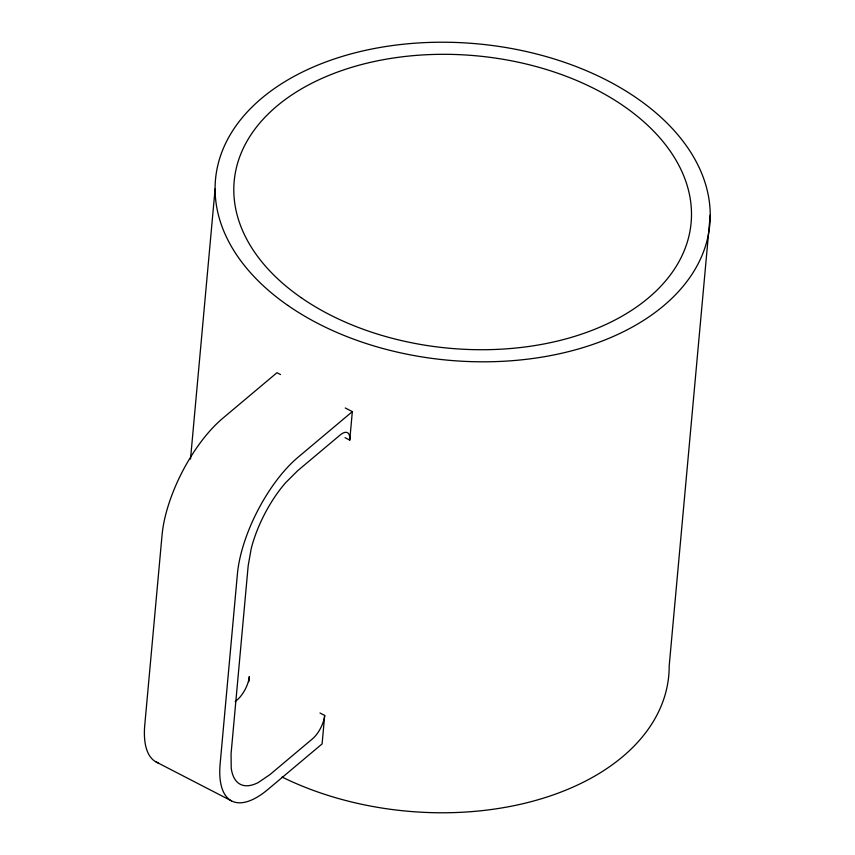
<?xml version="1.0" encoding="UTF-8"?>
<svg xmlns="http://www.w3.org/2000/svg" width="855" height="855" viewBox="0 0 855 855"><rect width="100%" height="100%" fill="white"/><g stroke="black" fill="none" stroke-linecap="round" stroke-linejoin="round"><path stroke-width="1.28" d="M190.515 459.082L215.086 189.041M248.858 681.702L249.329 676.519A18.618 7.663 -62.7 0 1 237.188 699.882L235.157 701.581M319.973 712.995L324.686 715.432L322.1 743.914L267.872 789.486A93.067 38.315 -62.7 0 1 220.141 763.846L237.412 573.972A93.067 38.315 -62.7 0 1 298.117 457.19L352.335 411.618L345.27 407.974M345.035 437.675L349.748 440.101L352.335 411.618M710.227 214.99L669.187 665.96A248.174 158.859 5.2 0 1 537.421 799.927A248.174 158.859 5.2 0 1 282.032 777.035M280.504 374.533L276.977 372.716L222.76 418.287A93.067 38.315 -62.7 0 0 162.055 535.059L144.773 724.944A93.067 38.315 -62.7 0 0 158.367 762.949M156.07 761.944L231.438 800.857M324.686 715.432A18.618 7.663 -62.7 0 1 312.545 738.784L269.881 774.651L258.157 782.603A74.289 30.588 -62.7 0 1 231.213 768.132L231.064 753.8L248.174 565.786L251.167 548.825A74.289 30.588 -62.7 0 1 285.431 482.915L297.529 470.838L340.194 434.981A18.618 7.663 -62.7 0 1 349.748 440.101M301.12 297.636A229.397 146.836 5.2 0 0 683.797 251.712A229.397 146.836 5.2 0 0 403.047 56.708A229.397 146.836 5.2 0 0 301.12 297.636M287.9 305.459A248.174 158.859 5.2 0 0 701.902 255.773A248.174 158.859 5.2 0 0 398.163 44.813A248.174 158.859 5.2 0 0 287.9 305.459"/></g></svg>
